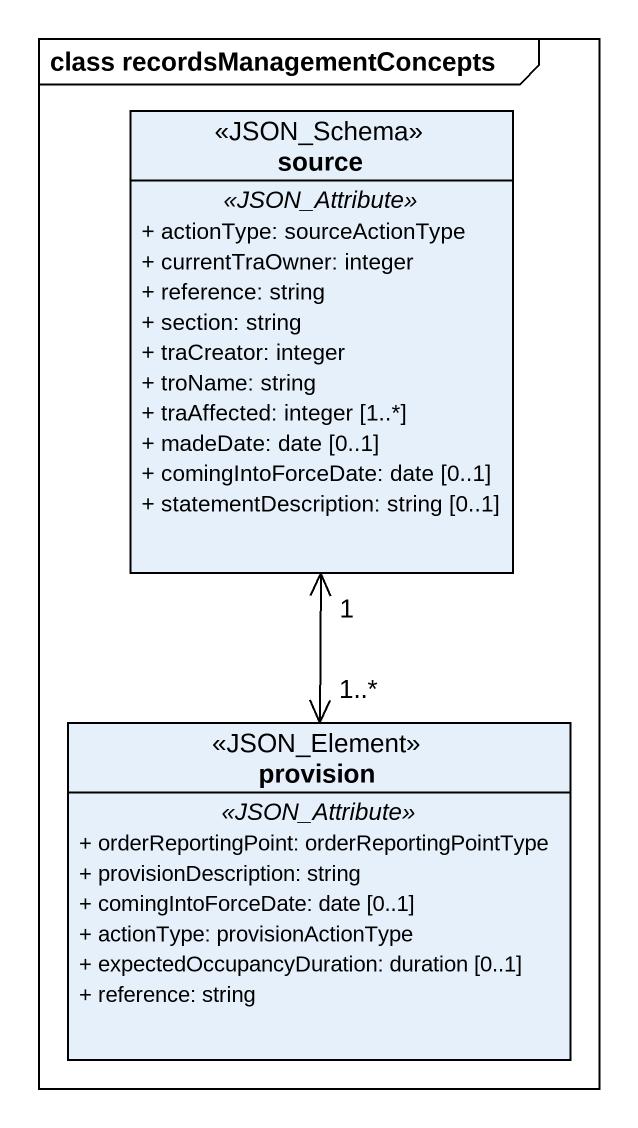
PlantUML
@startuml
mainframe class recordsManagementConcepts
hide circle
hide empty members
skinparam classAttributeIconSize 0
class source <<JSON_Schema>> {
  .. <<JSON_Attribute>> ..
  + actionType: sourceActionType
  + currentTraOwner: integer
  + reference: string
  + section: string
  + traCreator: integer
  + troName: string
  + traAffected: integer [1..*]
  + madeDate: date [0..1]
  + comingIntoForceDate: date [0..1]
  + statementDescription: string [0..1]
}
class provision <<JSON_Element>> {
  .. <<JSON_Attribute>> ..
  + orderReportingPoint: orderReportingPointType
  + provisionDescription: string
  + comingIntoForceDate: date [0..1]
  + actionType: provisionActionType
  + expectedOccupancyDuration: duration [0..1]
  + reference: string
}
source "1" <--> "1..*" provision
@enduml
